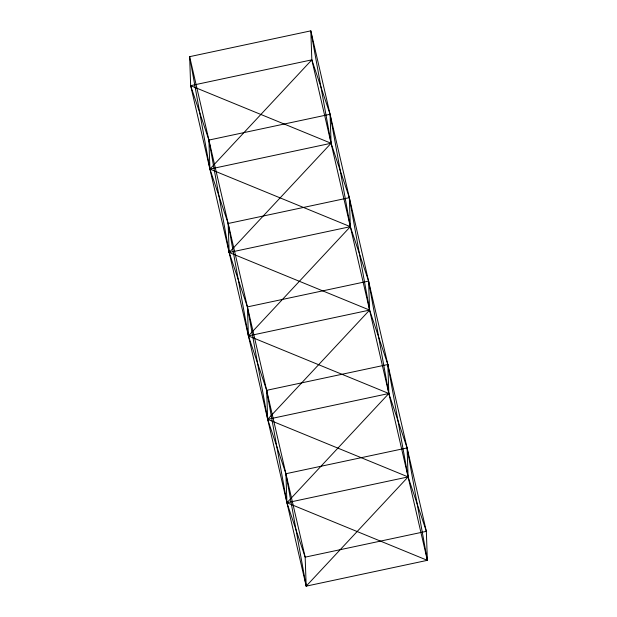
<?xml version="1.0" encoding="UTF-8"?>
<svg xmlns="http://www.w3.org/2000/svg" width="617" height="617" viewBox="0 0 617 617"><rect width="100%" height="100%" fill="white"/><g stroke="black" fill="none" stroke-linecap="round" stroke-linejoin="round"><path stroke-width="0.93" d="M311.832 59.849L209.911 169.081L228.151 223.493L248.42 335.91L266.66 390.322L286.928 502.739L305.168 557.151L306.179 586.15L427.357 560.336L426.347 531.337L310.821 30.85L189.643 56.664L190.653 85.663L306.179 586.15L408.099 476.926L407.089 447.919L388.849 393.507L368.58 281.09L350.34 226.678L330.072 114.261L311.832 59.849L310.821 30.85L331.09 143.267L349.33 197.679L369.598 310.096L387.838 364.508L408.099 476.926L426.347 531.337L305.168 557.151L189.643 56.664L209.911 169.081L350.34 226.678L248.42 335.91L388.849 393.507L286.928 502.739L427.357 560.336L407.089 447.919L285.91 473.733L286.928 502.739L408.099 476.926L267.67 419.321L247.402 306.904L229.162 252.492L208.901 140.074L190.653 85.663L311.832 59.849L427.357 560.336M190.653 85.663L331.09 143.267L229.162 252.492L369.598 310.096L267.67 419.321L285.91 473.733L306.179 586.15M330.072 114.261L208.901 140.074L209.911 169.081L331.09 143.267L330.072 114.261M349.33 197.679L228.151 223.493L229.162 252.492L350.34 226.678L349.33 197.679M368.58 281.09L247.402 306.904L248.42 335.91L369.598 310.096L368.58 281.09M387.838 364.508L266.66 390.322L267.67 419.321L388.849 393.507L387.838 364.508"/></g></svg>
